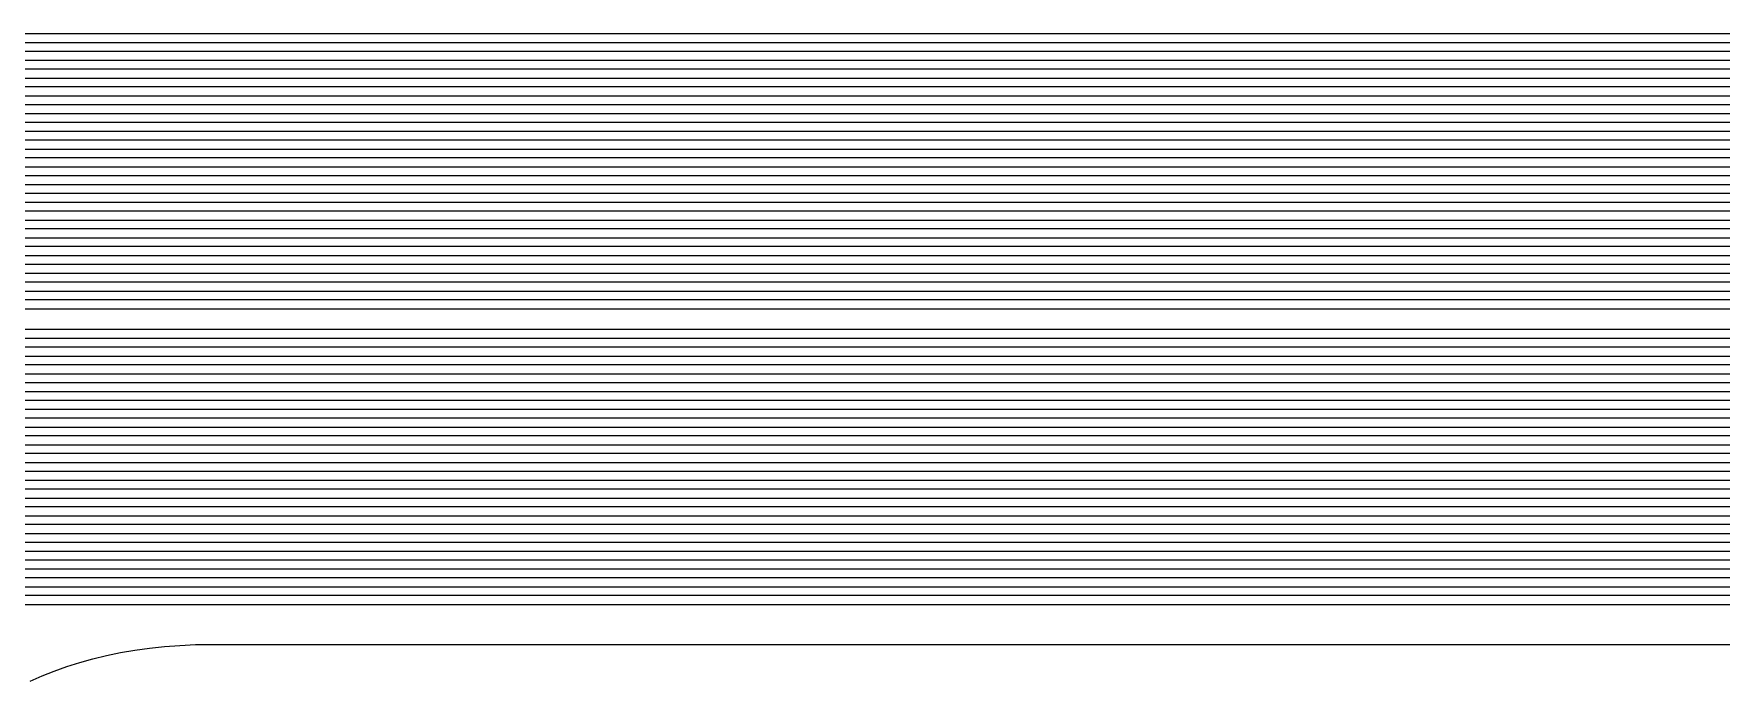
# Model space of a CAD drawing. Header units: millimetres. Extents: x 0 to 17.1, y 0 to 7.7.
# Drawn here: x 8.589 to 11.439, y 2.713 to 3.808 of the extents above; entities that cross this region are included whole.
import ezdxf

# ---------------------------------------------------------------- set-up
doc = ezdxf.new("R2010")
doc.units = ezdxf.units.MM
doc.header["$MEASUREMENT"] = 0
doc.layers.add('Insulation', color=112, linetype='Continuous')
doc.layers.add('Metal', color=52, linetype='Continuous')

msp = doc.modelspace()

# ---------------------------------------------------------------- linework, layer by layer
at = {"layer": 'Insulation'}
msp.add_lwpolyline([(8.583, 2.7126), (8.6032, 2.7216), (8.6238, 2.7299), (8.6451, 2.7375), (8.6669, 2.7445), (8.6892, 2.7507), (8.7121, 2.7563), (8.7357, 2.7612), (8.7598, 2.7654), (8.7845, 2.7688), (8.8099, 2.7715), (8.8359, 2.7734), (8.8626, 2.7746), (8.89, 2.775), (11.7924, 2.775, 0.262092)], format="xyb", dxfattribs=at)
at = {"layer": 'Metal'}
for points in [[(11.755, 3.8075), (8.49, 3.8075)], [(8.49, 3.7925), (11.755, 3.7925)], [(11.755, 3.7775), (8.49, 3.7775)], [(8.49, 3.7625), (11.755, 3.7625)], [(11.755, 3.7475), (8.49, 3.7475)], [(8.49, 3.7325), (11.755, 3.7325)], [(11.755, 3.7175), (8.49, 3.7175)], [(8.49, 3.7025), (11.755, 3.7025)], [(11.755, 3.6875), (8.49, 3.6875)], [(8.49, 3.6725), (11.755, 3.6725)], [(11.755, 3.6575), (8.49, 3.6575)], [(8.49, 3.6425), (11.755, 3.6425)], [(11.755, 3.6275), (8.49, 3.6275)], [(8.49, 3.6125), (11.755, 3.6125)], [(11.755, 3.5975), (8.49, 3.5975)], [(8.49, 3.5825), (11.755, 3.5825)], [(11.755, 3.5675), (8.49, 3.5675)], [(8.49, 3.5525), (11.755, 3.5525)], [(11.755, 3.5375), (8.49, 3.5375)], [(8.49, 3.5225), (11.755, 3.5225)], [(11.755, 3.5075), (8.49, 3.5075)], [(8.49, 3.4925), (11.755, 3.4925)], [(11.755, 3.4775), (8.49, 3.4775)], [(8.49, 3.4625), (11.755, 3.4625)], [(11.755, 3.4475), (8.49, 3.4475)], [(8.49, 3.4325), (11.755, 3.4325)], [(11.755, 3.4175), (8.49, 3.4175)], [(8.49, 3.4025), (11.755, 3.4025)], [(11.755, 3.3875), (8.49, 3.3875)], [(8.49, 3.3725), (11.755, 3.3725)], [(11.755, 3.3575), (8.49, 3.3575)], [(8.49, 3.3425), (11.755, 3.3425)], [(11.755, 3.3075), (8.49, 3.3075)], [(8.49, 3.2925), (11.755, 3.2925)], [(11.755, 3.2775), (8.49, 3.2775)], [(8.49, 3.2625), (11.755, 3.2625)], [(11.755, 3.2475), (8.49, 3.2475)], [(8.49, 3.2325), (11.755, 3.2325)], [(11.755, 3.2175), (8.49, 3.2175)], [(8.49, 3.2025), (11.755, 3.2025)], [(11.755, 3.1875), (8.49, 3.1875)], [(8.49, 3.1725), (11.755, 3.1725)], [(11.755, 3.1575), (8.49, 3.1575)], [(8.49, 3.1425), (11.755, 3.1425)], [(11.755, 3.1275), (8.49, 3.1275)], [(8.49, 3.1125), (11.755, 3.1125)], [(11.755, 3.0975), (8.49, 3.0975)], [(8.49, 3.0825), (11.755, 3.0825)], [(11.755, 3.0675), (8.49, 3.0675)], [(8.49, 3.0525), (11.755, 3.0525)], [(11.755, 3.0375), (8.49, 3.0375)], [(8.49, 3.0225), (11.755, 3.0225)], [(11.755, 3.0075), (8.49, 3.0075)], [(8.49, 2.9925), (11.755, 2.9925)], [(11.755, 2.9775), (8.49, 2.9775)], [(8.49, 2.9625), (11.755, 2.9625)], [(11.755, 2.9475), (8.49, 2.9475)], [(8.49, 2.9325), (11.755, 2.9325)], [(11.755, 2.9175), (8.49, 2.9175)], [(8.49, 2.9025), (11.755, 2.9025)], [(11.755, 2.8875), (8.49, 2.8875)], [(8.49, 2.8725), (11.755, 2.8725)], [(11.755, 2.8575), (8.49, 2.8575)], [(8.49, 2.8425), (11.755, 2.8425)]]:
    msp.add_lwpolyline(points, dxfattribs=at)

doc.saveas('drawing.dxf')
